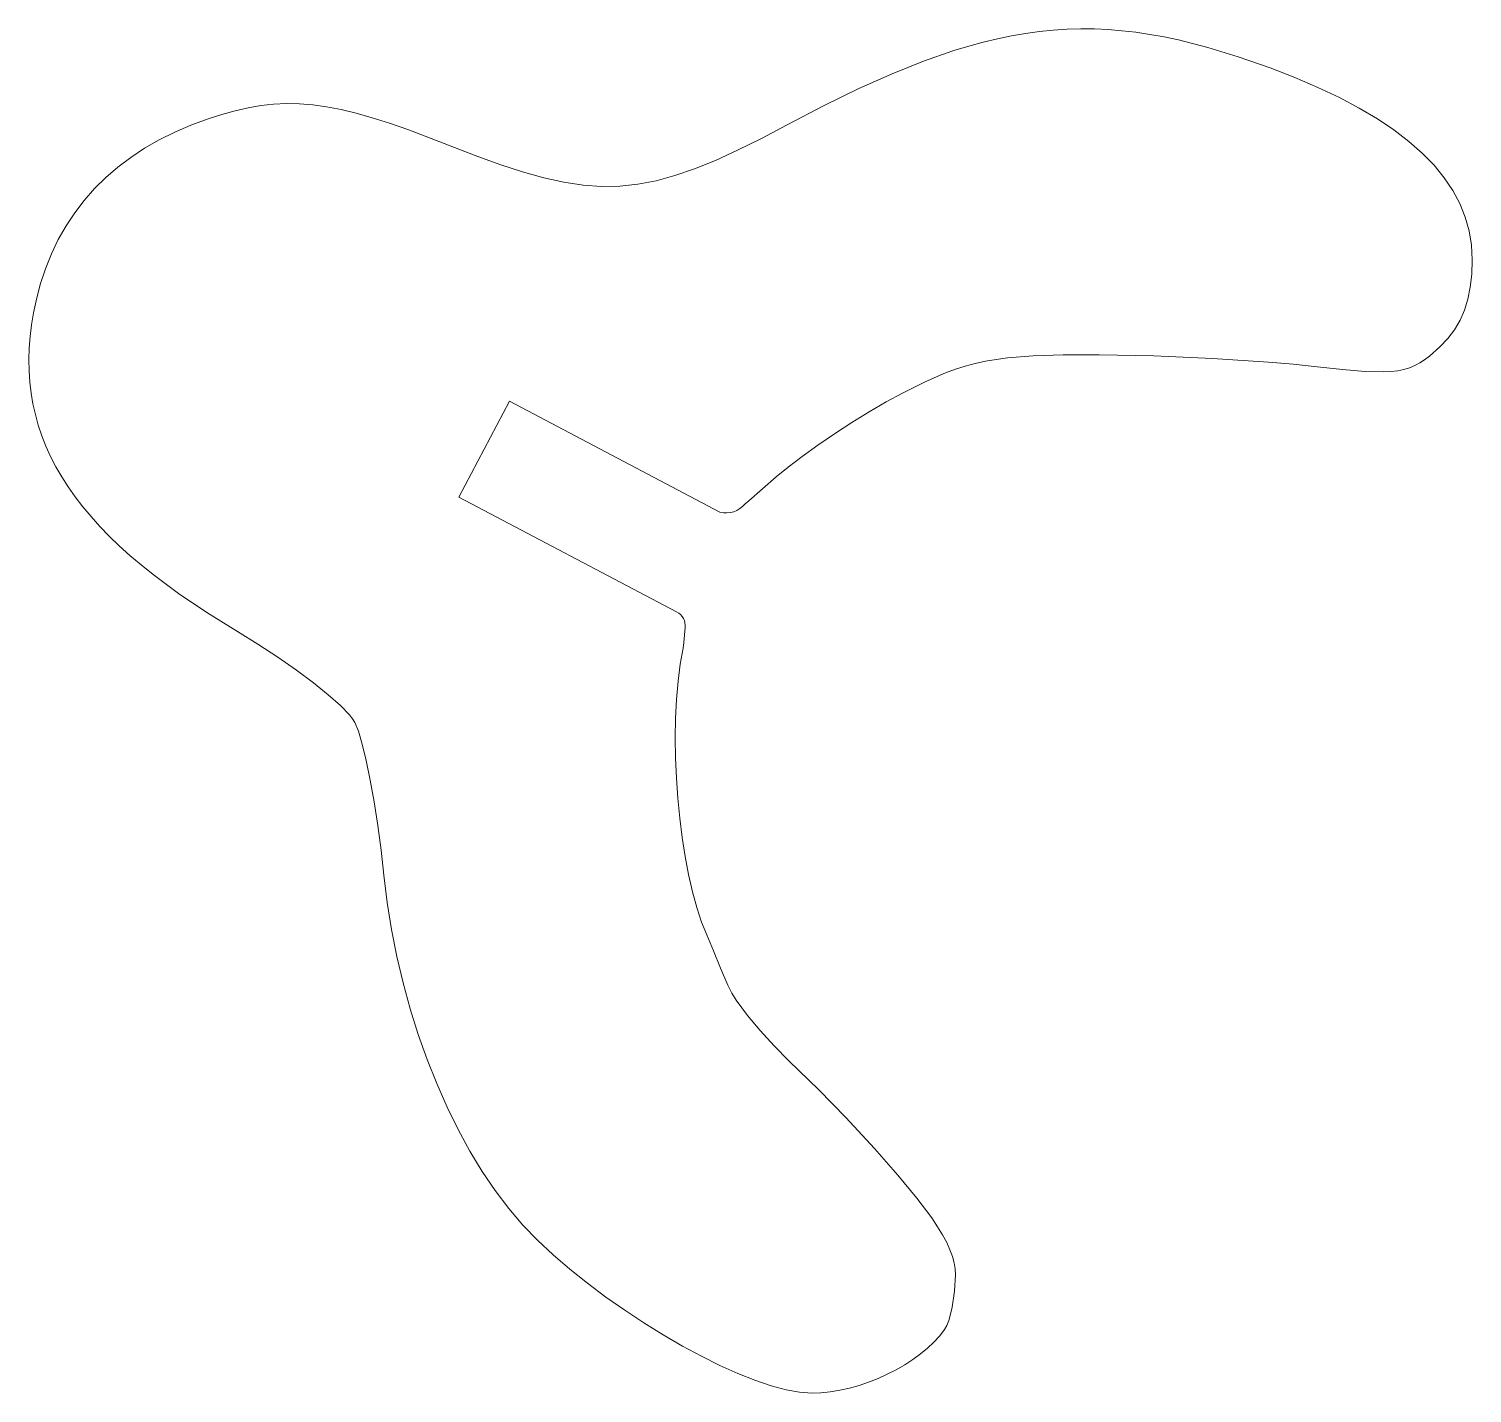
# Model space of a CAD drawing. Header units: millimetres. Extents: x -2345 to 260, y -1914 to 22.
# Drawn here: x -2345.4 to -2239.1, y -677.3 to -576.8 of the extents above; entities that cross this region are included whole.
import ezdxf

# ---------------------------------------------------------------- set-up
doc = ezdxf.new("R2010")
doc.units = ezdxf.units.MM
doc.header["$MEASUREMENT"] = 0
doc.layers.add('layer 1', color=7, linetype='Continuous')

msp = doc.modelspace()

# ---------------------------------------------------------------- linework, layer by layer
at = {"layer": 'layer 1', "lineweight": 9}
msp.add_open_spline([(-2287.7574, -677.3304), (-2287.7574, -677.3304), (-2287.0821, -677.3056), (-2287.0821, -677.3056), (-2287.0821, -677.3056), (-2287.0821, -677.3056), (-2286.3909, -677.2333), (-2286.3909, -677.2333), (-2286.3909, -677.2333), (-2286.3909, -677.2333), (-2285.6881, -677.1159), (-2285.6881, -677.1159), (-2285.6881, -677.1159), (-2285.6881, -677.1159), (-2284.9797, -676.9558), (-2284.9797, -676.9558), (-2284.9797, -676.9558), (-2284.9797, -676.9558), (-2284.2713, -676.7554), (-2284.2713, -676.7554), (-2284.2713, -676.7554), (-2284.2713, -676.7554), (-2283.5677, -676.5178), (-2283.5677, -676.5178), (-2283.5677, -676.5178), (-2283.5677, -676.5178), (-2282.8741, -676.245), (-2282.8741, -676.245), (-2282.8741, -676.245), (-2282.8741, -676.245), (-2282.196, -675.94), (-2282.196, -675.94), (-2282.196, -675.94), (-2282.196, -675.94), (-2281.5388, -675.6049), (-2281.5388, -675.6049), (-2281.5388, -675.6049), (-2281.5388, -675.6049), (-2280.9078, -675.2427), (-2280.9078, -675.2427), (-2280.9078, -675.2427), (-2280.9078, -675.2427), (-2280.3081, -674.8558), (-2280.3081, -674.8558), (-2280.3081, -674.8558), (-2280.3081, -674.8558), (-2279.7454, -674.4465), (-2279.7454, -674.4465), (-2279.7454, -674.4465), (-2279.7454, -674.4465), (-2279.2247, -674.0172), (-2279.2247, -674.0172), (-2279.2247, -674.0172), (-2279.2247, -674.0172), (-2278.7511, -673.5712), (-2278.7511, -673.5712), (-2278.7511, -673.5712), (-2278.7511, -673.5712), (-2278.3306, -673.11), (-2278.3306, -673.11), (-2278.3306, -673.11), (-2278.3306, -673.11), (-2277.9677, -672.6372), (-2277.9677, -672.6372), (-2277.9677, -672.6372), (-2277.9677, -672.6372), (-2277.8115, -672.3529), (-2277.8115, -672.3529), (-2277.8115, -672.3529), (-2277.8115, -672.3529), (-2277.665, -671.9719), (-2277.665, -671.9719), (-2277.665, -671.9719), (-2277.665, -671.9719), (-2277.5316, -671.5115), (-2277.5316, -671.5115), (-2277.5316, -671.5115), (-2277.5316, -671.5115), (-2277.4146, -670.9872), (-2277.4146, -670.9872), (-2277.4146, -670.9872), (-2277.4146, -670.9872), (-2277.2429, -669.816), (-2277.2429, -669.816), (-2277.2429, -669.816), (-2277.2429, -669.816), (-2277.1754, -668.5905), (-2277.1754, -668.5905), (-2277.1754, -668.5905), (-2277.1754, -668.5905), (-2277.197, -668.1684), (-2277.197, -668.1684), (-2277.197, -668.1684), (-2277.197, -668.1684), (-2277.2689, -667.7272), (-2277.2689, -667.7272), (-2277.2689, -667.7272), (-2277.2689, -667.7272), (-2277.3938, -667.2616), (-2277.3938, -667.2616), (-2277.3938, -667.2616), (-2277.3938, -667.2616), (-2277.5747, -666.7672), (-2277.5747, -666.7672), (-2277.5747, -666.7672), (-2277.5747, -666.7672), (-2277.8151, -666.2401), (-2277.8151, -666.2401), (-2277.8151, -666.2401), (-2277.8151, -666.2401), (-2278.1178, -665.6759), (-2278.1178, -665.6759), (-2278.1178, -665.6759), (-2278.1178, -665.6759), (-2278.4856, -665.0701), (-2278.4856, -665.0701), (-2278.4856, -665.0701), (-2278.4856, -665.0701), (-2278.9216, -664.4184), (-2278.9216, -664.4184), (-2278.9216, -664.4184), (-2278.9216, -664.4184), (-2280.0106, -662.9597), (-2280.0106, -662.9597), (-2280.0106, -662.9597), (-2280.0106, -662.9597), (-2281.4094, -661.2646), (-2281.4094, -661.2646), (-2281.4094, -661.2646), (-2281.4094, -661.2646), (-2283.1424, -659.2991), (-2283.1424, -659.2991), (-2283.1424, -659.2991), (-2283.1424, -659.2991), (-2285.2333, -657.0274), (-2285.2333, -657.0274), (-2285.2333, -657.0274), (-2285.2333, -657.0274), (-2287.2402, -655.0009), (-2287.2402, -655.0009), (-2287.2402, -655.0009), (-2287.2402, -655.0009), (-2289.4413, -652.8462), (-2289.4413, -652.8462), (-2289.4413, -652.8462), (-2289.4413, -652.8462), (-2290.5274, -651.7396), (-2290.5274, -651.7396), (-2290.5274, -651.7396), (-2290.5274, -651.7396), (-2291.5573, -650.6236), (-2291.5573, -650.6236), (-2291.5573, -650.6236), (-2291.5573, -650.6236), (-2292.4953, -649.5059), (-2292.4953, -649.5059), (-2292.4953, -649.5059), (-2292.4953, -649.5059), (-2293.3075, -648.3938), (-2293.3075, -648.3938), (-2293.3075, -648.3938), (-2293.3075, -648.3938), (-2293.6261, -647.8679), (-2293.6261, -647.8679), (-2293.6261, -647.8679), (-2293.6261, -647.8679), (-2293.9252, -647.2884), (-2293.9252, -647.2884), (-2293.9252, -647.2884), (-2293.9252, -647.2884), (-2294.4771, -646.0342), (-2294.4771, -646.0342), (-2294.4771, -646.0342), (-2294.4771, -646.0342), (-2294.9862, -644.7564), (-2294.9862, -644.7564), (-2294.9862, -644.7564), (-2294.9862, -644.7564), (-2295.4758, -643.5804), (-2295.4758, -643.5804), (-2295.4758, -643.5804), (-2295.4758, -643.5804), (-2295.8595, -642.6316), (-2295.8595, -642.6316), (-2295.8595, -642.6316), (-2295.8595, -642.6316), (-2296.2125, -641.5642), (-2296.2125, -641.5642), (-2296.2125, -641.5642), (-2296.2125, -641.5642), (-2296.5332, -640.3938), (-2296.5332, -640.3938), (-2296.5332, -640.3938), (-2296.5332, -640.3938), (-2296.8211, -639.1348), (-2296.8211, -639.1348), (-2296.8211, -639.1348), (-2296.8211, -639.1348), (-2297.0739, -637.8014), (-2297.0739, -637.8014), (-2297.0739, -637.8014), (-2297.0739, -637.8014), (-2297.2915, -636.409), (-2297.2915, -636.409), (-2297.2915, -636.409), (-2297.2915, -636.409), (-2297.472, -634.9719), (-2297.472, -634.9719), (-2297.472, -634.9719), (-2297.472, -634.9719), (-2297.6141, -633.5048), (-2297.6141, -633.5048), (-2297.6141, -633.5048), (-2297.6141, -633.5048), (-2297.7172, -632.0221), (-2297.7172, -632.0221), (-2297.7172, -632.0221), (-2297.7172, -632.0221), (-2297.7795, -630.539), (-2297.7795, -630.539), (-2297.7795, -630.539), (-2297.7795, -630.539), (-2297.8002, -629.0703), (-2297.8002, -629.0703), (-2297.8002, -629.0703), (-2297.8002, -629.0703), (-2297.7779, -627.63), (-2297.7779, -627.63), (-2297.7779, -627.63), (-2297.7779, -627.63), (-2297.7112, -626.2332), (-2297.7112, -626.2332), (-2297.7112, -626.2332), (-2297.7112, -626.2332), (-2297.599, -624.8947), (-2297.599, -624.8947), (-2297.599, -624.8947), (-2297.599, -624.8947), (-2297.44, -623.6288), (-2297.44, -623.6288), (-2297.44, -623.6288), (-2297.44, -623.6288), (-2297.2332, -622.4504), (-2297.2332, -622.4504), (-2297.2332, -622.4504), (-2297.2332, -622.4504), (-2297.1625, -622.0407), (-2297.1625, -622.0407), (-2297.1625, -622.0407), (-2297.1625, -622.0407), (-2297.0651, -620.9454), (-2297.0651, -620.9454), (-2297.0651, -620.9454), (-2297.0227, -620.4638), (-2297.2727, -620.0042), (-2297.7004, -619.7794), (-2297.7004, -619.7794), (-2297.7004, -619.7794), (-2313.7322, -611.3374), (-2313.7322, -611.3374), (-2313.7322, -611.3374), (-2313.7322, -611.3374), (-2310.0114, -604.271), (-2310.0114, -604.271), (-2310.0114, -604.271), (-2310.0114, -604.271), (-2294.5146, -612.4307), (-2294.5146, -612.4307), (-2294.5146, -612.4307), (-2293.8314, -612.6268), (-2293.0982, -612.3856), (-2292.6658, -611.821), (-2292.6658, -611.821), (-2292.6658, -611.821), (-2292.3974, -611.6077), (-2292.3974, -611.6077), (-2292.3974, -611.6077), (-2292.3974, -611.6077), (-2290.3617, -609.8507), (-2290.3617, -609.8507), (-2290.3617, -609.8507), (-2290.3617, -609.8507), (-2289.4916, -609.1272), (-2289.4916, -609.1272), (-2289.4916, -609.1272), (-2289.4916, -609.1272), (-2288.4626, -608.3389), (-2288.4626, -608.3389), (-2288.4626, -608.3389), (-2288.4626, -608.3389), (-2287.3129, -607.5115), (-2287.3129, -607.5115), (-2287.3129, -607.5115), (-2287.3129, -607.5115), (-2286.0798, -606.6702), (-2286.0798, -606.6702), (-2286.0798, -606.6702), (-2286.0798, -606.6702), (-2284.8024, -605.8404), (-2284.8024, -605.8404), (-2284.8024, -605.8404), (-2284.8024, -605.8404), (-2283.5182, -605.0477), (-2283.5182, -605.0477), (-2283.5182, -605.0477), (-2283.5182, -605.0477), (-2282.2655, -604.317), (-2282.2655, -604.317), (-2282.2655, -604.317), (-2282.2655, -604.317), (-2281.082, -603.6737), (-2281.082, -603.6737), (-2281.082, -603.6737), (-2281.082, -603.6737), (-2279.412, -602.8407), (-2279.412, -602.8407), (-2279.412, -602.8407), (-2279.412, -602.8407), (-2277.9022, -602.1838), (-2277.9022, -602.1838), (-2277.9022, -602.1838), (-2277.9022, -602.1838), (-2277.1762, -601.9155), (-2277.1762, -601.9155), (-2277.1762, -601.9155), (-2277.1762, -601.9155), (-2276.4526, -601.6835), (-2276.4526, -601.6835), (-2276.4526, -601.6835), (-2276.4526, -601.6835), (-2275.7187, -601.4862), (-2275.7187, -601.4862), (-2275.7187, -601.4862), (-2275.7187, -601.4862), (-2274.9624, -601.3205), (-2274.9624, -601.3205), (-2274.9624, -601.3205), (-2274.9624, -601.3205), (-2274.1709, -601.1847), (-2274.1709, -601.1847), (-2274.1709, -601.1847), (-2274.1709, -601.1847), (-2273.332, -601.0753), (-2273.332, -601.0753), (-2273.332, -601.0753), (-2273.332, -601.0753), (-2271.4604, -600.9284), (-2271.4604, -600.9284), (-2271.4604, -600.9284), (-2271.4604, -600.9284), (-2269.2477, -600.8597), (-2269.2477, -600.8597), (-2269.2477, -600.8597), (-2269.2477, -600.8597), (-2266.5939, -600.8501), (-2266.5939, -600.8501), (-2266.5939, -600.8501), (-2266.5939, -600.8501), (-2262.5651, -600.9299), (-2262.5651, -600.9299), (-2262.5651, -600.9299), (-2262.5651, -600.9299), (-2258.2341, -601.118), (-2258.2341, -601.118), (-2258.2341, -601.118), (-2258.2341, -601.118), (-2254.1212, -601.386), (-2254.1212, -601.386), (-2254.1212, -601.386), (-2254.1212, -601.386), (-2252.3086, -601.5409), (-2252.3086, -601.5409), (-2252.3086, -601.5409), (-2252.3086, -601.5409), (-2250.7457, -601.7054), (-2250.7457, -601.7054), (-2250.7457, -601.7054), (-2250.7457, -601.7054), (-2248.6593, -601.9374), (-2248.6593, -601.9374), (-2248.6593, -601.9374), (-2248.6593, -601.9374), (-2246.9913, -602.0756), (-2246.9913, -602.0756), (-2246.9913, -602.0756), (-2246.9913, -602.0756), (-2245.6656, -602.1079), (-2245.6656, -602.1079), (-2245.6656, -602.1079), (-2245.6656, -602.1079), (-2245.1069, -602.0804), (-2245.1069, -602.0804), (-2245.1069, -602.0804), (-2245.1069, -602.0804), (-2244.6058, -602.0225), (-2244.6058, -602.0225), (-2244.6058, -602.0225), (-2244.6058, -602.0225), (-2244.1518, -601.9314), (-2244.1518, -601.9314), (-2244.1518, -601.9314), (-2244.1518, -601.9314), (-2243.7357, -601.8069), (-2243.7357, -601.8069), (-2243.7357, -601.8069), (-2243.7357, -601.8069), (-2243.3479, -601.6471), (-2243.3479, -601.6471), (-2243.3479, -601.6471), (-2243.3479, -601.6471), (-2242.9794, -601.4503), (-2242.9794, -601.4503), (-2242.9794, -601.4503), (-2242.9794, -601.4503), (-2242.6196, -601.2147), (-2242.6196, -601.2147), (-2242.6196, -601.2147), (-2242.6196, -601.2147), (-2242.2598, -600.9395), (-2242.2598, -600.9395), (-2242.2598, -600.9395), (-2242.2598, -600.9395), (-2241.5011, -600.2639), (-2241.5011, -600.2639), (-2241.5011, -600.2639), (-2241.5011, -600.2639), (-2240.9169, -599.6513), (-2240.9169, -599.6513), (-2240.9169, -599.6513), (-2240.9169, -599.6513), (-2240.4213, -599.0032), (-2240.4213, -599.0032), (-2240.4213, -599.0032), (-2240.4213, -599.0032), (-2240.0112, -598.31), (-2240.0112, -598.31), (-2240.0112, -598.31), (-2240.0112, -598.31), (-2239.683, -597.5629), (-2239.683, -597.5629), (-2239.683, -597.5629), (-2239.683, -597.5629), (-2239.4334, -596.7531), (-2239.4334, -596.7531), (-2239.4334, -596.7531), (-2239.4334, -596.7531), (-2239.2593, -595.8718), (-2239.2593, -595.8718), (-2239.2593, -595.8718), (-2239.2593, -595.8718), (-2239.1575, -594.9098), (-2239.1575, -594.9098), (-2239.1575, -594.9098), (-2239.1575, -594.9098), (-2239.1239, -593.8584), (-2239.1239, -593.8584), (-2239.1239, -593.8584), (-2239.1239, -593.8584), (-2239.1806, -592.7799), (-2239.1806, -592.7799), (-2239.1806, -592.7799), (-2239.1806, -592.7799), (-2239.3512, -591.73), (-2239.3512, -591.73), (-2239.3512, -591.73), (-2239.3512, -591.73), (-2239.6359, -590.7078), (-2239.6359, -590.7078), (-2239.6359, -590.7078), (-2239.6359, -590.7078), (-2240.0356, -589.7131), (-2240.0356, -589.7131), (-2240.0356, -589.7131), (-2240.0356, -589.7131), (-2240.5507, -588.7451), (-2240.5507, -588.7451), (-2240.5507, -588.7451), (-2240.5507, -588.7451), (-2241.182, -587.8035), (-2241.182, -587.8035), (-2241.182, -587.8035), (-2241.182, -587.8035), (-2241.93, -586.8875), (-2241.93, -586.8875), (-2241.93, -586.8875), (-2241.93, -586.8875), (-2242.7953, -585.997), (-2242.7953, -585.997), (-2242.7953, -585.997), (-2242.7953, -585.997), (-2243.778, -585.1309), (-2243.778, -585.1309), (-2243.778, -585.1309), (-2243.778, -585.1309), (-2244.8793, -584.2891), (-2244.8793, -584.2891), (-2244.8793, -584.2891), (-2244.8793, -584.2891), (-2246.0996, -583.4705), (-2246.0996, -583.4705), (-2246.0996, -583.4705), (-2246.0996, -583.4705), (-2247.4394, -582.6751), (-2247.4394, -582.6751), (-2247.4394, -582.6751), (-2247.4394, -582.6751), (-2248.8993, -581.9024), (-2248.8993, -581.9024), (-2248.8993, -581.9024), (-2248.8993, -581.9024), (-2250.4798, -581.1513), (-2250.4798, -581.1513), (-2250.4798, -581.1513), (-2250.4798, -581.1513), (-2252.1817, -580.4217), (-2252.1817, -580.4217), (-2252.1817, -580.4217), (-2252.1817, -580.4217), (-2254.0054, -579.713), (-2254.0054, -579.713), (-2254.0054, -579.713), (-2254.0054, -579.713), (-2256.3454, -578.892), (-2256.3454, -578.892), (-2256.3454, -578.892), (-2256.3454, -578.892), (-2258.5879, -578.2059), (-2258.5879, -578.2059), (-2258.5879, -578.2059), (-2258.5879, -578.2059), (-2260.751, -577.6569), (-2260.751, -577.6569), (-2260.751, -577.6569), (-2260.751, -577.6569), (-2261.8084, -577.4344), (-2261.8084, -577.4344), (-2261.8084, -577.4344), (-2261.8084, -577.4344), (-2262.8519, -577.2468), (-2262.8519, -577.2468), (-2262.8519, -577.2468), (-2262.8519, -577.2468), (-2263.8845, -577.0942), (-2263.8845, -577.0942), (-2263.8845, -577.0942), (-2263.8845, -577.0942), (-2264.9079, -576.9772), (-2264.9079, -576.9772), (-2264.9079, -576.9772), (-2264.9079, -576.9772), (-2265.9246, -576.8962), (-2265.9246, -576.8962), (-2265.9246, -576.8962), (-2265.9246, -576.8962), (-2266.9369, -576.851), (-2266.9369, -576.851), (-2266.9369, -576.851), (-2266.9369, -576.851), (-2267.9464, -576.8423), (-2267.9464, -576.8423), (-2267.9464, -576.8423), (-2267.9464, -576.8423), (-2268.9558, -576.8702), (-2268.9558, -576.8702), (-2268.9558, -576.8702), (-2268.9558, -576.8702), (-2269.9669, -576.9345), (-2269.9669, -576.9345), (-2269.9669, -576.9345), (-2269.9669, -576.9345), (-2270.982, -577.0363), (-2270.982, -577.0363), (-2270.982, -577.0363), (-2270.982, -577.0363), (-2272.0038, -577.1749), (-2272.0038, -577.1749), (-2272.0038, -577.1749), (-2272.0038, -577.1749), (-2273.0337, -577.3514), (-2273.0337, -577.3514), (-2273.0337, -577.3514), (-2273.0337, -577.3514), (-2274.0743, -577.5658), (-2274.0743, -577.5658), (-2274.0743, -577.5658), (-2274.0743, -577.5658), (-2275.1277, -577.8182), (-2275.1277, -577.8182), (-2275.1277, -577.8182), (-2275.1277, -577.8182), (-2276.1963, -578.1085), (-2276.1963, -578.1085), (-2276.1963, -578.1085), (-2276.1963, -578.1085), (-2277.282, -578.4379), (-2277.282, -578.4379), (-2277.282, -578.4379), (-2277.282, -578.4379), (-2279.5134, -579.2134), (-2279.5134, -579.2134), (-2279.5134, -579.2134), (-2279.5134, -579.2134), (-2281.8399, -580.1462), (-2281.8399, -580.1462), (-2281.8399, -580.1462), (-2281.8399, -580.1462), (-2284.2785, -581.2384), (-2284.2785, -581.2384), (-2284.2785, -581.2384), (-2284.2785, -581.2384), (-2286.8473, -582.4922), (-2286.8473, -582.4922), (-2286.8473, -582.4922), (-2286.8473, -582.4922), (-2289.5635, -583.9098), (-2289.5635, -583.9098), (-2289.5635, -583.9098), (-2289.5635, -583.9098), (-2291.4634, -584.9085), (-2291.4634, -584.9085), (-2291.4634, -584.9085), (-2291.4634, -584.9085), (-2293.218, -585.7802), (-2293.218, -585.7802), (-2293.218, -585.7802), (-2293.218, -585.7802), (-2294.8493, -586.5269), (-2294.8493, -586.5269), (-2294.8493, -586.5269), (-2294.8493, -586.5269), (-2296.3782, -587.1495), (-2296.3782, -587.1495), (-2296.3782, -587.1495), (-2296.3782, -587.1495), (-2297.8258, -587.6494), (-2297.8258, -587.6494), (-2297.8258, -587.6494), (-2297.8258, -587.6494), (-2299.2138, -588.0276), (-2299.2138, -588.0276), (-2299.2138, -588.0276), (-2299.2138, -588.0276), (-2300.5635, -588.2859), (-2300.5635, -588.2859), (-2300.5635, -588.2859), (-2300.5635, -588.2859), (-2301.8956, -588.4249), (-2301.8956, -588.4249), (-2301.8956, -588.4249), (-2301.8956, -588.4249), (-2303.2326, -588.4465), (-2303.2326, -588.4465), (-2303.2326, -588.4465), (-2303.2326, -588.4465), (-2304.5946, -588.3518), (-2304.5946, -588.3518), (-2304.5946, -588.3518), (-2304.5946, -588.3518), (-2306.0038, -588.1422), (-2306.0038, -588.1422), (-2306.0038, -588.1422), (-2306.0038, -588.1422), (-2307.4809, -587.8183), (-2307.4809, -587.8183), (-2307.4809, -587.8183), (-2307.4809, -587.8183), (-2309.0474, -587.3823), (-2309.0474, -587.3823), (-2309.0474, -587.3823), (-2309.0474, -587.3823), (-2310.725, -586.8352), (-2310.725, -586.8352), (-2310.725, -586.8352), (-2310.725, -586.8352), (-2312.5347, -586.1779), (-2312.5347, -586.1779), (-2312.5347, -586.1779), (-2312.5347, -586.1779), (-2314.4981, -585.4124), (-2314.4981, -585.4124), (-2314.4981, -585.4124), (-2314.4981, -585.4124), (-2317.4978, -584.2636), (-2317.4978, -584.2636), (-2317.4978, -584.2636), (-2317.4978, -584.2636), (-2318.8475, -583.794), (-2318.8475, -583.794), (-2318.8475, -583.794), (-2318.8475, -583.794), (-2320.1102, -583.3919), (-2320.1102, -583.3919), (-2320.1102, -583.3919), (-2320.1102, -583.3919), (-2321.2961, -583.0568), (-2321.2961, -583.0568), (-2321.2961, -583.0568), (-2321.2961, -583.0568), (-2322.4158, -582.7877), (-2322.4158, -582.7877), (-2322.4158, -582.7877), (-2322.4158, -582.7877), (-2323.4796, -582.5833), (-2323.4796, -582.5833), (-2323.4796, -582.5833), (-2323.4796, -582.5833), (-2324.4971, -582.4423), (-2324.4971, -582.4423), (-2324.4971, -582.4423), (-2324.4971, -582.4423), (-2325.479, -582.3636), (-2325.479, -582.3636), (-2325.479, -582.3636), (-2325.479, -582.3636), (-2326.435, -582.3465), (-2326.435, -582.3465), (-2326.435, -582.3465), (-2326.435, -582.3465), (-2327.3758, -582.3896), (-2327.3758, -582.3896), (-2327.3758, -582.3896), (-2327.3758, -582.3896), (-2328.3114, -582.4914), (-2328.3114, -582.4914), (-2328.3114, -582.4914), (-2328.3114, -582.4914), (-2329.2518, -582.6515), (-2329.2518, -582.6515), (-2329.2518, -582.6515), (-2329.2518, -582.6515), (-2330.2077, -582.8684), (-2330.2077, -582.8684), (-2330.2077, -582.8684), (-2330.2077, -582.8684), (-2331.1884, -583.1411), (-2331.1884, -583.1411), (-2331.1884, -583.1411), (-2331.1884, -583.1411), (-2332.2051, -583.4681), (-2332.2051, -583.4681), (-2332.2051, -583.4681), (-2332.2051, -583.4681), (-2333.4654, -583.9345), (-2333.4654, -583.9345), (-2333.4654, -583.9345), (-2333.4654, -583.9345), (-2334.6645, -584.4517), (-2334.6645, -584.4517), (-2334.6645, -584.4517), (-2334.6645, -584.4517), (-2335.8026, -585.0199), (-2335.8026, -585.0199), (-2335.8026, -585.0199), (-2335.8026, -585.0199), (-2336.8791, -585.6388), (-2336.8791, -585.6388), (-2336.8791, -585.6388), (-2336.8791, -585.6388), (-2337.8934, -586.3077), (-2337.8934, -586.3077), (-2337.8934, -586.3077), (-2337.8934, -586.3077), (-2338.8458, -587.0265), (-2338.8458, -587.0265), (-2338.8458, -587.0265), (-2338.8458, -587.0265), (-2339.7355, -587.7944), (-2339.7355, -587.7944), (-2339.7355, -587.7944), (-2339.7355, -587.7944), (-2340.5621, -588.6118), (-2340.5621, -588.6118), (-2340.5621, -588.6118), (-2340.5621, -588.6118), (-2341.3256, -589.4779), (-2341.3256, -589.4779), (-2341.3256, -589.4779), (-2341.3256, -589.4779), (-2342.0256, -590.3923), (-2342.0256, -590.3923), (-2342.0256, -590.3923), (-2342.0256, -590.3923), (-2342.6613, -591.3551), (-2342.6613, -591.3551), (-2342.6613, -591.3551), (-2342.6613, -591.3551), (-2343.2331, -592.3654), (-2343.2331, -592.3654), (-2343.2331, -592.3654), (-2343.2331, -592.3654), (-2343.7406, -593.4236), (-2343.7406, -593.4236), (-2343.7406, -593.4236), (-2343.7406, -593.4236), (-2344.1831, -594.5285), (-2344.1831, -594.5285), (-2344.1831, -594.5285), (-2344.1831, -594.5285), (-2344.5604, -595.6801), (-2344.5604, -595.6801), (-2344.5604, -595.6801), (-2344.5604, -595.6801), (-2344.8723, -596.8781), (-2344.8723, -596.8781), (-2344.8723, -596.8781), (-2344.8723, -596.8781), (-2345.0572, -597.7673), (-2345.0572, -597.7673), (-2345.0572, -597.7673), (-2345.0572, -597.7673), (-2345.2029, -598.6442), (-2345.2029, -598.6442), (-2345.2029, -598.6442), (-2345.2029, -598.6442), (-2345.3092, -599.5092), (-2345.3092, -599.5092), (-2345.3092, -599.5092), (-2345.3092, -599.5092), (-2345.3758, -600.3621), (-2345.3758, -600.3621), (-2345.3758, -600.3621), (-2345.3758, -600.3621), (-2345.4022, -601.2039), (-2345.4022, -601.2039), (-2345.4022, -601.2039), (-2345.4022, -601.2039), (-2345.3886, -602.0349), (-2345.3886, -602.0349), (-2345.3886, -602.0349), (-2345.3886, -602.0349), (-2345.3343, -602.8555), (-2345.3343, -602.8555), (-2345.3343, -602.8555), (-2345.3343, -602.8555), (-2345.2393, -603.6661), (-2345.2393, -603.6661), (-2345.2393, -603.6661), (-2345.2393, -603.6661), (-2345.1031, -604.4671), (-2345.1031, -604.4671), (-2345.1031, -604.4671), (-2345.1031, -604.4671), (-2344.9254, -605.259), (-2344.9254, -605.259), (-2344.9254, -605.259), (-2344.9254, -605.259), (-2344.7066, -606.042), (-2344.7066, -606.042), (-2344.7066, -606.042), (-2344.7066, -606.042), (-2344.4454, -606.8171), (-2344.4454, -606.8171), (-2344.4454, -606.8171), (-2344.4454, -606.8171), (-2344.1423, -607.5838), (-2344.1423, -607.5838), (-2344.1423, -607.5838), (-2344.1423, -607.5838), (-2343.7973, -608.3433), (-2343.7973, -608.3433), (-2343.7973, -608.3433), (-2343.7973, -608.3433), (-2343.4092, -609.096), (-2343.4092, -609.096), (-2343.4092, -609.096), (-2343.4092, -609.096), (-2342.9783, -609.8419), (-2342.9783, -609.8419), (-2342.9783, -609.8419), (-2342.9783, -609.8419), (-2342.5043, -610.5819), (-2342.5043, -610.5819), (-2342.5043, -610.5819), (-2342.5043, -610.5819), (-2341.9872, -611.3158), (-2341.9872, -611.3158), (-2341.9872, -611.3158), (-2341.9872, -611.3158), (-2341.4262, -612.0446), (-2341.4262, -612.0446), (-2341.4262, -612.0446), (-2341.4262, -612.0446), (-2340.8212, -612.7681), (-2340.8212, -612.7681), (-2340.8212, -612.7681), (-2340.8212, -612.7681), (-2340.1723, -613.4877), (-2340.1723, -613.4877), (-2340.1723, -613.4877), (-2340.1723, -613.4877), (-2339.4787, -614.2029), (-2339.4787, -614.2029), (-2339.4787, -614.2029), (-2339.4787, -614.2029), (-2338.7408, -614.9145), (-2338.7408, -614.9145), (-2338.7408, -614.9145), (-2338.7408, -614.9145), (-2337.9577, -615.6229), (-2337.9577, -615.6229), (-2337.9577, -615.6229), (-2337.9577, -615.6229), (-2337.1295, -616.3285), (-2337.1295, -616.3285), (-2337.1295, -616.3285), (-2337.1295, -616.3285), (-2336.2558, -617.0317), (-2336.2558, -617.0317), (-2336.2558, -617.0317), (-2336.2558, -617.0317), (-2334.3714, -618.4329), (-2334.3714, -618.4329), (-2334.3714, -618.4329), (-2334.3714, -618.4329), (-2332.3018, -619.8297), (-2332.3018, -619.8297), (-2332.3018, -619.8297), (-2332.3018, -619.8297), (-2330.0452, -621.2257), (-2330.0452, -621.2257), (-2330.0452, -621.2257), (-2330.0452, -621.2257), (-2328.5298, -622.1581), (-2328.5298, -622.1581), (-2328.5298, -622.1581), (-2328.5298, -622.1581), (-2327.0671, -623.1181), (-2327.0671, -623.1181), (-2327.0671, -623.1181), (-2327.0671, -623.1181), (-2325.6934, -624.0788), (-2325.6934, -624.0788), (-2325.6934, -624.0788), (-2325.6934, -624.0788), (-2324.444, -625.0129), (-2324.444, -625.0129), (-2324.444, -625.0129), (-2324.444, -625.0129), (-2323.3542, -625.8918), (-2323.3542, -625.8918), (-2323.3542, -625.8918), (-2323.3542, -625.8918), (-2322.4597, -626.6888), (-2322.4597, -626.6888), (-2322.4597, -626.6888), (-2322.4597, -626.6888), (-2321.7957, -627.3768), (-2321.7957, -627.3768), (-2321.7957, -627.3768), (-2321.7957, -627.3768), (-2321.5613, -627.6707), (-2321.5613, -627.6707), (-2321.5613, -627.6707), (-2321.5613, -627.6707), (-2321.3976, -627.9271), (-2321.3976, -627.9271), (-2321.3976, -627.9271), (-2321.3976, -627.9271), (-2321.1324, -628.5708), (-2321.1324, -628.5708), (-2321.1324, -628.5708), (-2321.1324, -628.5708), (-2320.8493, -629.524), (-2320.8493, -629.524), (-2320.8493, -629.524), (-2320.8493, -629.524), (-2320.557, -630.7415), (-2320.557, -630.7415), (-2320.557, -630.7415), (-2320.557, -630.7415), (-2320.2643, -632.1766), (-2320.2643, -632.1766), (-2320.2643, -632.1766), (-2320.2643, -632.1766), (-2319.9796, -633.7835), (-2319.9796, -633.7835), (-2319.9796, -633.7835), (-2319.9796, -633.7835), (-2319.712, -635.5161), (-2319.712, -635.5161), (-2319.712, -635.5161), (-2319.712, -635.5161), (-2319.47, -637.3278), (-2319.47, -637.3278), (-2319.47, -637.3278), (-2319.47, -637.3278), (-2319.2628, -639.1731), (-2319.2628, -639.1731), (-2319.2628, -639.1731), (-2319.2628, -639.1731), (-2319.02, -641.1821), (-2319.02, -641.1821), (-2319.02, -641.1821), (-2319.02, -641.1821), (-2318.7022, -643.1795), (-2318.7022, -643.1795), (-2318.7022, -643.1795), (-2318.7022, -643.1795), (-2318.3116, -645.1581), (-2318.3116, -645.1581), (-2318.3116, -645.1581), (-2318.3116, -645.1581), (-2317.8512, -647.1119), (-2317.8512, -647.1119), (-2317.8512, -647.1119), (-2317.8512, -647.1119), (-2317.3245, -649.0331), (-2317.3245, -649.0331), (-2317.3245, -649.0331), (-2317.3245, -649.0331), (-2316.7335, -650.9155), (-2316.7335, -650.9155), (-2316.7335, -650.9155), (-2316.7335, -650.9155), (-2316.0818, -652.7511), (-2316.0818, -652.7511), (-2316.0818, -652.7511), (-2316.0818, -652.7511), (-2315.3726, -654.5341), (-2315.3726, -654.5341), (-2315.3726, -654.5341), (-2315.3726, -654.5341), (-2314.6079, -656.2571), (-2314.6079, -656.2571), (-2314.6079, -656.2571), (-2314.6079, -656.2571), (-2313.7909, -657.9135), (-2313.7909, -657.9135), (-2313.7909, -657.9135), (-2313.7909, -657.9135), (-2312.9248, -659.4956), (-2312.9248, -659.4956), (-2312.9248, -659.4956), (-2312.9248, -659.4956), (-2312.0128, -660.9975), (-2312.0128, -660.9975), (-2312.0128, -660.9975), (-2312.0128, -660.9975), (-2311.0568, -662.4114), (-2311.0568, -662.4114), (-2311.0568, -662.4114), (-2311.0568, -662.4114), (-2310.0605, -663.7308), (-2310.0605, -663.7308), (-2310.0605, -663.7308), (-2310.0605, -663.7308), (-2309.0267, -664.9487), (-2309.0267, -664.9487), (-2309.0267, -664.9487), (-2309.0267, -664.9487), (-2307.9581, -666.0584), (-2307.9581, -666.0584), (-2307.9581, -666.0584), (-2307.9581, -666.0584), (-2306.7993, -667.1362), (-2306.7993, -667.1362), (-2306.7993, -667.1362), (-2306.7993, -667.1362), (-2305.563, -668.2), (-2305.563, -668.2), (-2305.563, -668.2), (-2305.563, -668.2), (-2304.2624, -669.2422), (-2304.2624, -669.2422), (-2304.2624, -669.2422), (-2304.2624, -669.2422), (-2302.9111, -670.2549), (-2302.9111, -670.2549), (-2302.9111, -670.2549), (-2302.9111, -670.2549), (-2301.5235, -671.2304), (-2301.5235, -671.2304), (-2301.5235, -671.2304), (-2301.5235, -671.2304), (-2300.1123, -672.1616), (-2300.1123, -672.1616), (-2300.1123, -672.1616), (-2300.1123, -672.1616), (-2298.6923, -673.0401), (-2298.6923, -673.0401), (-2298.6923, -673.0401), (-2298.6923, -673.0401), (-2297.2767, -673.8587), (-2297.2767, -673.8587), (-2297.2767, -673.8587), (-2297.2767, -673.8587), (-2295.8791, -674.6098), (-2295.8791, -674.6098), (-2295.8791, -674.6098), (-2295.8791, -674.6098), (-2294.5134, -675.2859), (-2294.5134, -675.2859), (-2294.5134, -675.2859), (-2294.5134, -675.2859), (-2293.1933, -675.8785), (-2293.1933, -675.8785), (-2293.1933, -675.8785), (-2293.1933, -675.8785), (-2291.9326, -676.3808), (-2291.9326, -676.3808), (-2291.9326, -676.3808), (-2291.9326, -676.3808), (-2290.7451, -676.7849), (-2290.7451, -676.7849), (-2290.7451, -676.7849), (-2290.7451, -676.7849), (-2289.6441, -677.0828), (-2289.6441, -677.0828), (-2289.6441, -677.0828), (-2289.6441, -677.0828), (-2288.6438, -677.2673), (-2288.6438, -677.2673), (-2288.6438, -677.2673), (-2288.6438, -677.2673), (-2287.7574, -677.3304), (-2287.7574, -677.3304)], degree=3, knots=[0, 0, 0, 0, 0.00357143, 0.00357143, 0.00357143, 0.00357143, 0.00714286, 0.00714286, 0.00714286, 0.00714286, 0.01071429, 0.01071429, 0.01071429, 0.01071429, 0.01428571, 0.01428571, 0.01428571, 0.01428571, 0.01785714, 0.01785714, 0.01785714, 0.01785714, 0.02142857, 0.02142857, 0.02142857, 0.02142857, 0.025, 0.025, 0.025, 0.025, 0.02857143, 0.02857143, 0.02857143, 0.02857143, 0.03214286, 0.03214286, 0.03214286, 0.03214286, 0.03571429, 0.03571429, 0.03571429, 0.03571429, 0.03928571, 0.03928571, 0.03928571, 0.03928571, 0.04285714, 0.04285714, 0.04285714, 0.04285714, 0.04642857, 0.04642857, 0.04642857, 0.04642857, 0.05, 0.05, 0.05, 0.05, 0.05357143, 0.05357143, 0.05357143, 0.05357143, 0.05714286, 0.05714286, 0.05714286, 0.05714286, 0.06071429, 0.06071429, 0.06071429, 0.06071429, 0.06428571, 0.06428571, 0.06428571, 0.06428571, 0.06785714, 0.06785714, 0.06785714, 0.06785714, 0.07142857, 0.07142857, 0.07142857, 0.07142857, 0.075, 0.075, 0.075, 0.075, 0.07857143, 0.07857143, 0.07857143, 0.07857143, 0.08214286, 0.08214286, 0.08214286, 0.08214286, 0.08571429, 0.08571429, 0.08571429, 0.08571429, 0.08928571, 0.08928571, 0.08928571, 0.08928571, 0.09285714, 0.09285714, 0.09285714, 0.09285714, 0.09642857, 0.09642857, 0.09642857, 0.09642857, 0.1, 0.1, 0.1, 0.1, 0.10357143, 0.10357143, 0.10357143, 0.10357143, 0.10714286, 0.10714286, 0.10714286, 0.10714286, 0.11071429, 0.11071429, 0.11071429, 0.11071429, 0.11428571, 0.11428571, 0.11428571, 0.11428571, 0.11785714, 0.11785714, 0.11785714, 0.11785714, 0.12142857, 0.12142857, 0.12142857, 0.12142857, 0.125, 0.125, 0.125, 0.125, 0.12857143, 0.12857143, 0.12857143, 0.12857143, 0.13214286, 0.13214286, 0.13214286, 0.13214286, 0.13571429, 0.13571429, 0.13571429, 0.13571429, 0.13928571, 0.13928571, 0.13928571, 0.13928571, 0.14285714, 0.14285714, 0.14285714, 0.14285714, 0.14642857, 0.14642857, 0.14642857, 0.14642857, 0.15, 0.15, 0.15, 0.15, 0.15357143, 0.15357143, 0.15357143, 0.15357143, 0.15714286, 0.15714286, 0.15714286, 0.15714286, 0.16071429, 0.16071429, 0.16071429, 0.16071429, 0.16428571, 0.16428571, 0.16428571, 0.16428571, 0.16785714, 0.16785714, 0.16785714, 0.16785714, 0.17142857, 0.17142857, 0.17142857, 0.17142857, 0.175, 0.175, 0.175, 0.175, 0.17857143, 0.17857143, 0.17857143, 0.17857143, 0.18214286, 0.18214286, 0.18214286, 0.18214286, 0.18571429, 0.18571429, 0.18571429, 0.18571429, 0.18928571, 0.18928571, 0.18928571, 0.18928571, 0.19285714, 0.19285714, 0.19285714, 0.19285714, 0.19642857, 0.19642857, 0.19642857, 0.19642857, 0.2, 0.2, 0.2, 0.2, 0.20357143, 0.20357143, 0.20357143, 0.20357143, 0.20714286, 0.20714286, 0.20714286, 0.20714286, 0.21071429, 0.21071429, 0.21071429, 0.21071429, 0.21428571, 0.21428571, 0.21428571, 0.21428571, 0.21785714, 0.21785714, 0.21785714, 0.21785714, 0.22142857, 0.22142857, 0.22142857, 0.22142857, 0.225, 0.225, 0.225, 0.225, 0.22857143, 0.22857143, 0.22857143, 0.22857143, 0.23214286, 0.23214286, 0.23214286, 0.23214286, 0.23571429, 0.23571429, 0.23571429, 0.23571429, 0.23928571, 0.23928571, 0.23928571, 0.23928571, 0.24285714, 0.24285714, 0.24285714, 0.24285714, 0.24642857, 0.24642857, 0.24642857, 0.24642857, 0.25, 0.25, 0.25, 0.25, 0.25357143, 0.25357143, 0.25357143, 0.25357143, 0.25714286, 0.25714286, 0.25714286, 0.25714286, 0.26071429, 0.26071429, 0.26071429, 0.26071429, 0.26428571, 0.26428571, 0.26428571, 0.26428571, 0.26785714, 0.26785714, 0.26785714, 0.26785714, 0.27142857, 0.27142857, 0.27142857, 0.27142857, 0.275, 0.275, 0.275, 0.275, 0.27857143, 0.27857143, 0.27857143, 0.27857143, 0.28214286, 0.28214286, 0.28214286, 0.28214286, 0.28571429, 0.28571429, 0.28571429, 0.28571429, 0.28928571, 0.28928571, 0.28928571, 0.28928571, 0.29285714, 0.29285714, 0.29285714, 0.29285714, 0.29642857, 0.29642857, 0.29642857, 0.29642857, 0.3, 0.3, 0.3, 0.3, 0.30357143, 0.30357143, 0.30357143, 0.30357143, 0.30714286, 0.30714286, 0.30714286, 0.30714286, 0.31071429, 0.31071429, 0.31071429, 0.31071429, 0.31428571, 0.31428571, 0.31428571, 0.31428571, 0.31785714, 0.31785714, 0.31785714, 0.31785714, 0.32142857, 0.32142857, 0.32142857, 0.32142857, 0.325, 0.325, 0.325, 0.325, 0.32857143, 0.32857143, 0.32857143, 0.32857143, 0.33214286, 0.33214286, 0.33214286, 0.33214286, 0.33571429, 0.33571429, 0.33571429, 0.33571429, 0.33928571, 0.33928571, 0.33928571, 0.33928571, 0.34285714, 0.34285714, 0.34285714, 0.34285714, 0.34642857, 0.34642857, 0.34642857, 0.34642857, 0.35, 0.35, 0.35, 0.35, 0.35357143, 0.35357143, 0.35357143, 0.35357143, 0.35714286, 0.35714286, 0.35714286, 0.35714286, 0.36071429, 0.36071429, 0.36071429, 0.36071429, 0.36428571, 0.36428571, 0.36428571, 0.36428571, 0.36785714, 0.36785714, 0.36785714, 0.36785714, 0.37142857, 0.37142857, 0.37142857, 0.37142857, 0.375, 0.375, 0.375, 0.375, 0.37857143, 0.37857143, 0.37857143, 0.37857143, 0.38214286, 0.38214286, 0.38214286, 0.38214286, 0.38571429, 0.38571429, 0.38571429, 0.38571429, 0.38928571, 0.38928571, 0.38928571, 0.38928571, 0.39285714, 0.39285714, 0.39285714, 0.39285714, 0.39642857, 0.39642857, 0.39642857, 0.39642857, 0.4, 0.4, 0.4, 0.4, 0.40357143, 0.40357143, 0.40357143, 0.40357143, 0.40714286, 0.40714286, 0.40714286, 0.40714286, 0.41071429, 0.41071429, 0.41071429, 0.41071429, 0.41428571, 0.41428571, 0.41428571, 0.41428571, 0.41785714, 0.41785714, 0.41785714, 0.41785714, 0.42142857, 0.42142857, 0.42142857, 0.42142857, 0.425, 0.425, 0.425, 0.425, 0.42857143, 0.42857143, 0.42857143, 0.42857143, 0.43214286, 0.43214286, 0.43214286, 0.43214286, 0.43571429, 0.43571429, 0.43571429, 0.43571429, 0.43928571, 0.43928571, 0.43928571, 0.43928571, 0.44285714, 0.44285714, 0.44285714, 0.44285714, 0.44642857, 0.44642857, 0.44642857, 0.44642857, 0.45, 0.45, 0.45, 0.45, 0.45357143, 0.45357143, 0.45357143, 0.45357143, 0.45714286, 0.45714286, 0.45714286, 0.45714286, 0.46071429, 0.46071429, 0.46071429, 0.46071429, 0.46428571, 0.46428571, 0.46428571, 0.46428571, 0.46785714, 0.46785714, 0.46785714, 0.46785714, 0.47142857, 0.47142857, 0.47142857, 0.47142857, 0.475, 0.475, 0.475, 0.475, 0.47857143, 0.47857143, 0.47857143, 0.47857143, 0.48214286, 0.48214286, 0.48214286, 0.48214286, 0.48571429, 0.48571429, 0.48571429, 0.48571429, 0.48928571, 0.48928571, 0.48928571, 0.48928571, 0.49285714, 0.49285714, 0.49285714, 0.49285714, 0.49642857, 0.49642857, 0.49642857, 0.49642857, 0.5, 0.5, 0.5, 0.5, 0.50357143, 0.50357143, 0.50357143, 0.50357143, 0.50714286, 0.50714286, 0.50714286, 0.50714286, 0.51071429, 0.51071429, 0.51071429, 0.51071429, 0.51428571, 0.51428571, 0.51428571, 0.51428571, 0.51785714, 0.51785714, 0.51785714, 0.51785714, 0.52142857, 0.52142857, 0.52142857, 0.52142857, 0.525, 0.525, 0.525, 0.525, 0.52857143, 0.52857143, 0.52857143, 0.52857143, 0.53214286, 0.53214286, 0.53214286, 0.53214286, 0.53571429, 0.53571429, 0.53571429, 0.53571429, 0.53928571, 0.53928571, 0.53928571, 0.53928571, 0.54285714, 0.54285714, 0.54285714, 0.54285714, 0.54642857, 0.54642857, 0.54642857, 0.54642857, 0.55, 0.55, 0.55, 0.55, 0.55357143, 0.55357143, 0.55357143, 0.55357143, 0.55714286, 0.55714286, 0.55714286, 0.55714286, 0.56071429, 0.56071429, 0.56071429, 0.56071429, 0.56428571, 0.56428571, 0.56428571, 0.56428571, 0.56785714, 0.56785714, 0.56785714, 0.56785714, 0.57142857, 0.57142857, 0.57142857, 0.57142857, 0.575, 0.575, 0.575, 0.575, 0.57857143, 0.57857143, 0.57857143, 0.57857143, 0.58214286, 0.58214286, 0.58214286, 0.58214286, 0.58571429, 0.58571429, 0.58571429, 0.58571429, 0.58928571, 0.58928571, 0.58928571, 0.58928571, 0.59285714, 0.59285714, 0.59285714, 0.59285714, 0.59642857, 0.59642857, 0.59642857, 0.59642857, 0.6, 0.6, 0.6, 0.6, 0.60357143, 0.60357143, 0.60357143, 0.60357143, 0.60714286, 0.60714286, 0.60714286, 0.60714286, 0.61071429, 0.61071429, 0.61071429, 0.61071429, 0.61428571, 0.61428571, 0.61428571, 0.61428571, 0.61785714, 0.61785714, 0.61785714, 0.61785714, 0.62142857, 0.62142857, 0.62142857, 0.62142857, 0.625, 0.625, 0.625, 0.625, 0.62857143, 0.62857143, 0.62857143, 0.62857143, 0.63214286, 0.63214286, 0.63214286, 0.63214286, 0.63571429, 0.63571429, 0.63571429, 0.63571429, 0.63928571, 0.63928571, 0.63928571, 0.63928571, 0.64285714, 0.64285714, 0.64285714, 0.64285714, 0.64642857, 0.64642857, 0.64642857, 0.64642857, 0.65, 0.65, 0.65, 0.65, 0.65357143, 0.65357143, 0.65357143, 0.65357143, 0.65714286, 0.65714286, 0.65714286, 0.65714286, 0.66071429, 0.66071429, 0.66071429, 0.66071429, 0.66428571, 0.66428571, 0.66428571, 0.66428571, 0.66785714, 0.66785714, 0.66785714, 0.66785714, 0.67142857, 0.67142857, 0.67142857, 0.67142857, 0.675, 0.675, 0.675, 0.675, 0.67857143, 0.67857143, 0.67857143, 0.67857143, 0.68214286, 0.68214286, 0.68214286, 0.68214286, 0.68571429, 0.68571429, 0.68571429, 0.68571429, 0.68928571, 0.68928571, 0.68928571, 0.68928571, 0.69285714, 0.69285714, 0.69285714, 0.69285714, 0.69642857, 0.69642857, 0.69642857, 0.69642857, 0.7, 0.7, 0.7, 0.7, 0.70357143, 0.70357143, 0.70357143, 0.70357143, 0.70714286, 0.70714286, 0.70714286, 0.70714286, 0.71071429, 0.71071429, 0.71071429, 0.71071429, 0.71428571, 0.71428571, 0.71428571, 0.71428571, 0.71785714, 0.71785714, 0.71785714, 0.71785714, 0.72142857, 0.72142857, 0.72142857, 0.72142857, 0.725, 0.725, 0.725, 0.725, 0.72857143, 0.72857143, 0.72857143, 0.72857143, 0.73214286, 0.73214286, 0.73214286, 0.73214286, 0.73571429, 0.73571429, 0.73571429, 0.73571429, 0.73928571, 0.73928571, 0.73928571, 0.73928571, 0.74285714, 0.74285714, 0.74285714, 0.74285714, 0.74642857, 0.74642857, 0.74642857, 0.74642857, 0.75, 0.75, 0.75, 0.75, 0.75357143, 0.75357143, 0.75357143, 0.75357143, 0.75714286, 0.75714286, 0.75714286, 0.75714286, 0.76071429, 0.76071429, 0.76071429, 0.76071429, 0.76428571, 0.76428571, 0.76428571, 0.76428571, 0.76785714, 0.76785714, 0.76785714, 0.76785714, 0.77142857, 0.77142857, 0.77142857, 0.77142857, 0.775, 0.775, 0.775, 0.775, 0.77857143, 0.77857143, 0.77857143, 0.77857143, 0.78214286, 0.78214286, 0.78214286, 0.78214286, 0.78571429, 0.78571429, 0.78571429, 0.78571429, 0.78928571, 0.78928571, 0.78928571, 0.78928571, 0.79285714, 0.79285714, 0.79285714, 0.79285714, 0.79642857, 0.79642857, 0.79642857, 0.79642857, 0.8, 0.8, 0.8, 0.8, 0.80357143, 0.80357143, 0.80357143, 0.80357143, 0.80714286, 0.80714286, 0.80714286, 0.80714286, 0.81071429, 0.81071429, 0.81071429, 0.81071429, 0.81428571, 0.81428571, 0.81428571, 0.81428571, 0.81785714, 0.81785714, 0.81785714, 0.81785714, 0.82142857, 0.82142857, 0.82142857, 0.82142857, 0.825, 0.825, 0.825, 0.825, 0.82857143, 0.82857143, 0.82857143, 0.82857143, 0.83214286, 0.83214286, 0.83214286, 0.83214286, 0.83571429, 0.83571429, 0.83571429, 0.83571429, 0.83928571, 0.83928571, 0.83928571, 0.83928571, 0.84285714, 0.84285714, 0.84285714, 0.84285714, 0.84642857, 0.84642857, 0.84642857, 0.84642857, 0.85, 0.85, 0.85, 0.85, 0.85357143, 0.85357143, 0.85357143, 0.85357143, 0.85714286, 0.85714286, 0.85714286, 0.85714286, 0.86071429, 0.86071429, 0.86071429, 0.86071429, 0.86428571, 0.86428571, 0.86428571, 0.86428571, 0.86785714, 0.86785714, 0.86785714, 0.86785714, 0.87142857, 0.87142857, 0.87142857, 0.87142857, 0.875, 0.875, 0.875, 0.875, 0.87857143, 0.87857143, 0.87857143, 0.87857143, 0.88214286, 0.88214286, 0.88214286, 0.88214286, 0.88571429, 0.88571429, 0.88571429, 0.88571429, 0.88928571, 0.88928571, 0.88928571, 0.88928571, 0.89285714, 0.89285714, 0.89285714, 0.89285714, 0.89642857, 0.89642857, 0.89642857, 0.89642857, 0.9, 0.9, 0.9, 0.9, 0.90357143, 0.90357143, 0.90357143, 0.90357143, 0.90714286, 0.90714286, 0.90714286, 0.90714286, 0.91071429, 0.91071429, 0.91071429, 0.91071429, 0.91428571, 0.91428571, 0.91428571, 0.91428571, 0.91785714, 0.91785714, 0.91785714, 0.91785714, 0.92142857, 0.92142857, 0.92142857, 0.92142857, 0.925, 0.925, 0.925, 0.925, 0.92857143, 0.92857143, 0.92857143, 0.92857143, 0.93214286, 0.93214286, 0.93214286, 0.93214286, 0.93571429, 0.93571429, 0.93571429, 0.93571429, 0.93928571, 0.93928571, 0.93928571, 0.93928571, 0.94285714, 0.94285714, 0.94285714, 0.94285714, 0.94642857, 0.94642857, 0.94642857, 0.94642857, 0.95, 0.95, 0.95, 0.95, 0.95357143, 0.95357143, 0.95357143, 0.95357143, 0.95714286, 0.95714286, 0.95714286, 0.95714286, 0.96071429, 0.96071429, 0.96071429, 0.96071429, 0.96428571, 0.96428571, 0.96428571, 0.96428571, 0.96785714, 0.96785714, 0.96785714, 0.96785714, 0.97142857, 0.97142857, 0.97142857, 0.97142857, 0.975, 0.975, 0.975, 0.975, 0.97857143, 0.97857143, 0.97857143, 0.97857143, 0.98214286, 0.98214286, 0.98214286, 0.98214286, 0.98571429, 0.98571429, 0.98571429, 0.98571429, 0.98928571, 0.98928571, 0.98928571, 0.98928571, 0.99285714, 0.99285714, 0.99285714, 0.99285714, 1, 1, 1, 1], dxfattribs=at)

doc.saveas('drawing.dxf')
